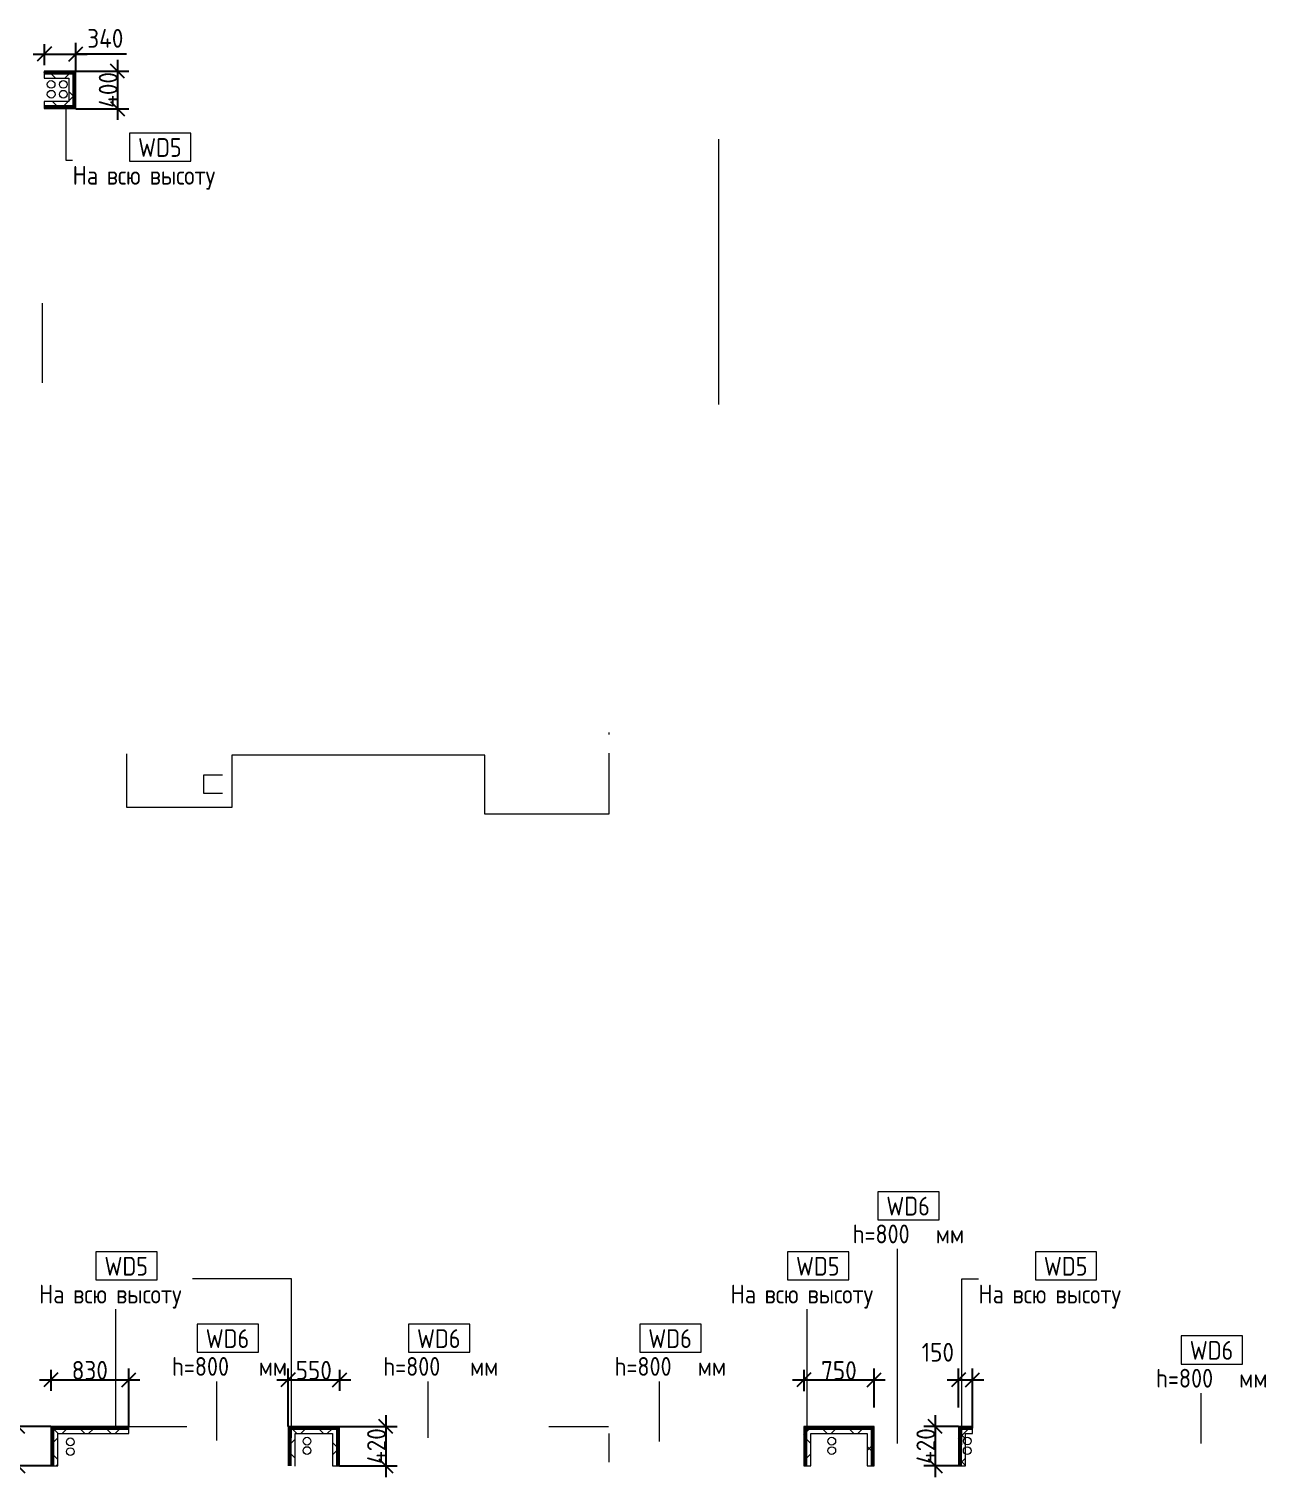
# Model space of a CAD drawing. Header units: millimetres. Extents: x -4029 to 232974, y -8553 to 104777.
# Drawn here: x 13662 to 26857, y 66519 to 81964 of the extents above; entities that cross this region are included whole.
import ezdxf

# ---------------------------------------------------------------- set-up
doc = ezdxf.new("R2010")
doc.units = ezdxf.units.MM
for name, color, linetype, lineweight in [('5.1) Перегародка WD6', 6, 'Continuous', 9), ('5.2) Перег WD5', 3, 'Continuous', 30), ('A-DETL', 7, 'Continuous', 9), ('A-WALL-IDEN', 7, 'Continuous', 9)]:
    doc.layers.add(name, color=color, linetype=linetype, lineweight=lineweight)
doc.layers.add('A-FLOR-1', color=7, linetype='Continuous', lineweight=9, true_color=0xaaaaaa)
doc.layers.add('I-WALL-2', color=7, linetype='Continuous', lineweight=9, true_color=0x008040)
doc.styles.add('GOST Common_1', font='', dxfattribs={"width": 0.9, "height": 200})
doc.styles.add('ISOCPEUR_1', font='isocpeur.ttf', dxfattribs={"width": 0.9, "height": 200})
doc.styles.get('GOST Common_1').set_extended_font_data('GOST Common')
doc.dimstyles.new('ISO-2_0_0_9К_Средний_округл2', dxfattribs={"dimscale": 304.8, "dimtxt": 199.196235, "dimasz": 0.492126, "dimexe": 0.393701, "dimexo": 0, "dimgap": 0, "dimtad": 1, "dimdec": 0, "dimrnd": 10, "dimzin": 0, "dimdsep": 46, "dimtxsty": 'ISOCPEUR_1', "dimblk1": 'OBLIQUE', "dimblk2": 'OBLIQUE', "dimsah": 1, "dimcen": 0.09, "dimdle": 0.393701, "dimazin": 0, "dimtfac": 1, "dimtdec": 4, "dimtix": 1, "dimtmove": 1, "dimatfit": 3, "dimfxl": 1, "dimtvp": 1, "dimtolj": 1, "dimtzin": 0, "dimarcsym": 2})
doc.dimstyles.new('ISO-2_0_0_9К_Средний_округл2_1', dxfattribs={"dimscale": 304.8, "dimtxt": 199.196235, "dimasz": 0.492126, "dimexe": 0.393701, "dimexo": 0, "dimgap": 0, "dimtad": 1, "dimdec": 0, "dimrnd": 10, "dimzin": 0, "dimdsep": 46, "dimtxsty": 'ISOCPEUR_1', "dimblk1": 'OBLIQUE', "dimblk2": 'OBLIQUE', "dimsah": 1, "dimcen": 0.09, "dimdle": 0.393701, "dimazin": 0, "dimtfac": 1, "dimtdec": 4, "dimtix": 1, "dimtmove": 0, "dimatfit": 3, "dimfxl": 1, "dimtvp": 1, "dimtolj": 1, "dimtzin": 0, "dimarcsym": 2})
pattern_1 = [(45, (7065.63, 66539.1), (-141.4214, 141.4214), []), (135, (7065.63, 66539.1), (-141.4214, -141.4214), [])]

# ---------------------------------------------------------------- blocks, each defined once
blk = doc.blocks.new('_Oblique')
at = {"color": 0, "linetype": 'ByBlock', "lineweight": -2}
blk.add_line((-0.5, -0.5), (0.5, 0.5), dxfattribs=at)
blk = doc.blocks.new('*D931')
at = {"layer": '5.1) Перегародка WD6', "color": 0, "lineweight": -2, "transparency": 16777216}
for p, q in [((23576, 67261), (23576, 67675)), ((23726, 67039), (23726, 67675)), ((23456, 67555), (23846, 67555))]:
    blk.add_line(p, q, dxfattribs=at)
at = {"layer": 'Defpoints', "color": 0, "transparency": 16777216}
for p in [(23726, 67555), (23576, 67261), (23726, 67039)]:
    blk.add_point(p, dxfattribs=at)
at = {"layer": '5.1) Перегародка WD6', "color": 0, "lineweight": -2, "transparency": 16777216, "xscale": 150, "yscale": 150, "zscale": 150, "rotation": 180}
blk.add_blockref('_Oblique', (23576, 67555), dxfattribs=at)
at = {"layer": '5.1) Перегародка WD6', "color": 0, "lineweight": -2, "transparency": 16777216, "xscale": 150, "yscale": 150, "zscale": 150}
blk.add_blockref('_Oblique', (23726, 67555), dxfattribs=at)
at = {"layer": '5.1) Перегародка WD6', "color": 0, "transparency": 16777216, "insert": (23184, 67950), "char_height": 200, "width": 413.72, "attachment_point": 1, "line_spacing_factor": 1.149209, "style": 'ISOCPEUR_1'}
blk.add_mtext('\\A1;150', dxfattribs=at)
blk = doc.blocks.new('*D932')
at = {"layer": '5.1) Перегародка WD6', "color": 0, "lineweight": -2, "transparency": 16777216}
for p, q in [((23576, 67059), (23208, 67059)), ((23328, 67179), (23328, 66519)), ((23576, 66639), (23208, 66639))]:
    blk.add_line(p, q, dxfattribs=at)
at = {"layer": 'Defpoints', "color": 0, "transparency": 16777216}
for p in [(23576, 67059), (23328, 66639), (23576, 66639)]:
    blk.add_point(p, dxfattribs=at)
at = {"layer": '5.1) Перегародка WD6', "color": 0, "lineweight": -2, "transparency": 16777216, "xscale": 150, "yscale": 150, "zscale": 150}
for p, rotation in [((23328, 67059), 90), ((23328, 66639), 270)]:
    blk.add_blockref('_Oblique', p, dxfattribs=dict(at, rotation=rotation))
at = {"layer": '5.1) Перегародка WD6', "color": 0, "transparency": 16777216, "insert": (23228, 66849), "char_height": 200, "width": 478.07, "attachment_point": 5, "rotation": 90, "style": 'ISOCPEUR_1'}
blk.add_mtext('\\A1;420', dxfattribs=at)
blk = doc.blocks.new('*D933')
at = {"layer": '5.1) Перегародка WD6', "color": 0, "lineweight": -2, "transparency": 16777216}
for p, q in [((21926, 67661), (21926, 67435)), ((22676, 67261), (22676, 67675)), ((21806, 67555), (22796, 67555))]:
    blk.add_line(p, q, dxfattribs=at)
at = {"layer": 'Defpoints', "color": 0, "transparency": 16777216}
for p in [(21926, 67661), (22676, 67555), (22676, 67261)]:
    blk.add_point(p, dxfattribs=at)
at = {"layer": '5.1) Перегародка WD6', "color": 0, "lineweight": -2, "transparency": 16777216, "xscale": 150, "yscale": 150, "zscale": 150, "rotation": 180}
blk.add_blockref('_Oblique', (21926, 67555), dxfattribs=at)
at = {"layer": '5.1) Перегародка WD6', "color": 0, "lineweight": -2, "transparency": 16777216, "xscale": 150, "yscale": 150, "zscale": 150}
blk.add_blockref('_Oblique', (22676, 67555), dxfattribs=at)
at = {"layer": '5.1) Перегародка WD6', "color": 0, "transparency": 16777216, "insert": (22301, 67655), "char_height": 200, "width": 455.09, "attachment_point": 5, "style": 'ISOCPEUR_1'}
blk.add_mtext('\\A1;750', dxfattribs=at)
blk = doc.blocks.new('*D934')
at = {"layer": '5.1) Перегародка WD6', "color": 0, "lineweight": -2, "transparency": 16777216}
for p, q in [((16425, 67059), (16425, 67677)), ((16976, 67663), (16976, 67437)), ((16305, 67557), (17096, 67557))]:
    blk.add_line(p, q, dxfattribs=at)
at = {"layer": 'Defpoints', "color": 0, "transparency": 16777216}
for p in [(16976, 67663), (16976, 67557), (16425, 67059)]:
    blk.add_point(p, dxfattribs=at)
at = {"layer": '5.1) Перегародка WD6', "color": 0, "lineweight": -2, "transparency": 16777216, "xscale": 150, "yscale": 150, "zscale": 150, "rotation": 180}
blk.add_blockref('_Oblique', (16425, 67557), dxfattribs=at)
at = {"layer": '5.1) Перегародка WD6', "color": 0, "lineweight": -2, "transparency": 16777216, "xscale": 150, "yscale": 150, "zscale": 150}
blk.add_blockref('_Oblique', (16976, 67557), dxfattribs=at)
at = {"layer": '5.1) Перегародка WD6', "color": 0, "transparency": 16777216, "insert": (16700, 67657), "char_height": 200, "width": 455.09, "attachment_point": 5, "style": 'ISOCPEUR_1'}
blk.add_mtext('\\A1;550', dxfattribs=at)
blk = doc.blocks.new('*D935')
at = {"layer": '5.1) Перегародка WD6', "color": 0, "lineweight": -2, "transparency": 16777216}
for p, q in [((16976, 67059), (17589, 67059)), ((17469, 67179), (17469, 66519)), ((16976, 66639), (17589, 66639))]:
    blk.add_line(p, q, dxfattribs=at)
at = {"layer": 'Defpoints', "color": 0, "transparency": 16777216}
for p in [(16976, 67059), (16976, 66639), (17469, 66639)]:
    blk.add_point(p, dxfattribs=at)
at = {"layer": '5.1) Перегародка WD6', "color": 0, "lineweight": -2, "transparency": 16777216, "xscale": 150, "yscale": 150, "zscale": 150}
for p, rotation in [((17469, 67059), 90), ((17469, 66639), 270)]:
    blk.add_blockref('_Oblique', p, dxfattribs=dict(at, rotation=rotation))
at = {"layer": '5.1) Перегародка WD6', "color": 0, "transparency": 16777216, "insert": (17369, 66849), "char_height": 200, "width": 478.07, "attachment_point": 5, "rotation": 90, "style": 'ISOCPEUR_1'}
blk.add_mtext('\\A1;420', dxfattribs=at)
blk = doc.blocks.new('*D936')
at = {"layer": '5.1) Перегародка WD6', "color": 0, "lineweight": -2, "transparency": 16777216}
for p, q in [((13896, 67663), (13896, 67437)), ((14726, 67059), (14726, 67677)), ((13776, 67557), (14846, 67557))]:
    blk.add_line(p, q, dxfattribs=at)
at = {"layer": 'Defpoints', "color": 0, "transparency": 16777216}
for p in [(13896, 67663), (14726, 67557), (14726, 67059)]:
    blk.add_point(p, dxfattribs=at)
at = {"layer": '5.1) Перегародка WD6', "color": 0, "lineweight": -2, "transparency": 16777216, "xscale": 150, "yscale": 150, "zscale": 150, "rotation": 180}
blk.add_blockref('_Oblique', (13896, 67557), dxfattribs=at)
at = {"layer": '5.1) Перегародка WD6', "color": 0, "lineweight": -2, "transparency": 16777216, "xscale": 150, "yscale": 150, "zscale": 150}
blk.add_blockref('_Oblique', (14726, 67557), dxfattribs=at)
at = {"layer": '5.1) Перегародка WD6', "color": 0, "transparency": 16777216, "insert": (14311, 67657), "char_height": 200, "width": 455.09, "attachment_point": 5, "style": 'ISOCPEUR_1'}
blk.add_mtext('\\A1;830', dxfattribs=at)
blk = doc.blocks.new('*D937')
at = {"layer": '5.1) Перегародка WD6', "color": 0, "lineweight": -2, "transparency": 16777216}
for p, q in [((13896, 67059), (13423, 67059)), ((13543, 66519), (13543, 67179)), ((13896, 66639), (13423, 66639))]:
    blk.add_line(p, q, dxfattribs=at)
at = {"layer": 'Defpoints', "color": 0, "transparency": 16777216}
for p in [(13543, 67059), (13896, 67059), (13896, 66639)]:
    blk.add_point(p, dxfattribs=at)
at = {"layer": '5.1) Перегародка WD6', "color": 0, "lineweight": -2, "transparency": 16777216, "xscale": 150, "yscale": 150, "zscale": 150}
for p, rotation in [((13543, 67059), 90), ((13543, 66639), 270)]:
    blk.add_blockref('_Oblique', p, dxfattribs=dict(at, rotation=rotation))
at = {"layer": '5.1) Перегародка WD6', "color": 0, "transparency": 16777216, "insert": (13443, 66849), "char_height": 200, "width": 478.07, "attachment_point": 5, "rotation": 90, "style": 'ISOCPEUR_1'}
blk.add_mtext('\\A1;420', dxfattribs=at)
blk = doc.blocks.new('М_стена2 - Типоразмер-30678229-План монтажа стен и перегородок 1 этажа в осях 1-12')
at = {"layer": 'A-WALL-IDEN'}
for p, q in [((3.26, 1.52), (-3.27, 1.52)), ((-3.27, 1.52), (-3.27, -1.48)), ((3.26, -1.48), (3.26, 1.52)), ((-3.27, -1.48), (3.26, -1.48))]:
    blk.add_line(p, q, dxfattribs=at)
blk = doc.blocks.new('*D899')
at = {"layer": '5.1) Перегародка WD6', "color": 0, "lineweight": -2, "transparency": 16777216}
for p, q in [((13826, 81803), (13826, 81577)), ((14163, 81514), (14163, 81817)), ((13706, 81697), (14283, 81697)), ((14703, 81697), (14163, 81697))]:
    blk.add_line(p, q, dxfattribs=at)
at = {"layer": 'Defpoints', "color": 0, "transparency": 16777216}
for p in [(13826, 81803), (14163, 81697), (14163, 81514)]:
    blk.add_point(p, dxfattribs=at)
at = {"layer": '5.1) Перегародка WD6', "color": 0, "lineweight": -2, "transparency": 16777216, "xscale": 150, "yscale": 150, "zscale": 150, "rotation": 180}
blk.add_blockref('_Oblique', (13826, 81697), dxfattribs=at)
at = {"layer": '5.1) Перегародка WD6', "color": 0, "lineweight": -2, "transparency": 16777216, "xscale": 150, "yscale": 150, "zscale": 150}
blk.add_blockref('_Oblique', (14163, 81697), dxfattribs=at)
at = {"layer": '5.1) Перегародка WD6', "color": 0, "transparency": 16777216, "insert": (14284, 81964), "char_height": 200, "width": 478.07, "attachment_point": 1, "line_spacing_factor": 1.149209, "style": 'ISOCPEUR_1'}
blk.add_mtext('\\A1;340', dxfattribs=at)
blk = doc.blocks.new('*D900')
at = {"layer": '5.1) Перегародка WD6', "color": 0, "lineweight": -2, "transparency": 16777216}
for p, q in [((14607, 81634), (14607, 80994)), ((14163, 81514), (14727, 81514)), ((14163, 81114), (14727, 81114))]:
    blk.add_line(p, q, dxfattribs=at)
at = {"layer": 'Defpoints', "color": 0, "transparency": 16777216}
for p in [(14163, 81514), (14163, 81114), (14607, 81114)]:
    blk.add_point(p, dxfattribs=at)
at = {"layer": '5.1) Перегародка WD6', "color": 0, "lineweight": -2, "transparency": 16777216, "xscale": 150, "yscale": 150, "zscale": 150}
for p, rotation in [((14607, 81514), 90), ((14607, 81114), 270)]:
    blk.add_blockref('_Oblique', p, dxfattribs=dict(at, rotation=rotation))
at = {"layer": '5.1) Перегародка WD6', "color": 0, "transparency": 16777216, "insert": (14507, 81314), "char_height": 200, "width": 478.07, "attachment_point": 5, "rotation": 90, "style": 'ISOCPEUR_1'}
blk.add_mtext('\\A1;400', dxfattribs=at)

msp = doc.modelspace()

# ---------------------------------------------------------------- hatches: boundary and pattern name
at = {"layer": 'I-WALL-2'}
h = msp.add_hatch(dxfattribs=at)
h.set_pattern_fill('FP_104', color=256, style=0, pattern_type=2)
h.set_pattern_definition(pattern_1)
h.paths.add_polyline_path([(14150.6258, 81501.5977), (14163.1258, 81501.5977), (14163.1258, 81514.0977), (13825.6258, 81514.0977), (13825.6258, 81501.5977), (14138.1258, 81501.5977)])
h = msp.add_hatch(dxfattribs=at)
h.set_pattern_fill('FP_104', color=256, style=0, pattern_type=2)
h.set_pattern_definition(pattern_1)
h.paths.add_polyline_path([(14150.6258, 81489.0977), (14150.6258, 81501.5977), (13825.6258, 81501.5977), (13825.6258, 81489.0977), (14138.1258, 81489.0977)])
h = msp.add_hatch(dxfattribs=at)
h.set_pattern_fill('FP_104', color=256, style=0, pattern_type=2)
h.set_pattern_definition(pattern_1)
h.paths.add_polyline_path([(13825.6258, 81439.0977), (14138.1258, 81439.0977), (14138.1258, 81489.0977), (13825.6258, 81489.0977)])
h = msp.add_hatch(dxfattribs=at)
h.set_pattern_fill('FP_104', color=256, style=0, pattern_type=2)
h.set_pattern_definition(pattern_1)
h.paths.add_polyline_path([(14088.1258, 81189.0977), (14138.1258, 81189.0977), (14138.1258, 81439.0977), (14088.1258, 81439.0977), (14088.1258, 81372.0941)])
h = msp.add_hatch(dxfattribs=at)
h.set_pattern_fill('FP_104', color=256, style=0, pattern_type=2)
h.set_pattern_definition(pattern_1)
h.paths.add_polyline_path([(14138.1258, 81139.0977), (14150.6258, 81139.0977), (14150.6258, 81489.0977), (14138.1258, 81489.0977), (14138.1258, 81151.5977)])
h = msp.add_hatch(dxfattribs=at)
h.set_pattern_fill('FP_104', color=256, style=0, pattern_type=2)
h.set_pattern_definition(pattern_1)
h.paths.add_polyline_path([(14163.1258, 81126.5977), (14163.1258, 81501.5977), (14150.6258, 81501.5977), (14150.6258, 81126.5977)])
h = msp.add_hatch(dxfattribs=at)
h.set_pattern_fill('FP_104', color=256, style=0, pattern_type=2)
h.set_pattern_definition(pattern_1)
h.paths.add_polyline_path([(14163.1258, 81114.0977), (14163.1258, 81126.5977), (13825.6258, 81126.5977), (13825.6257, 81114.0977)])
h = msp.add_hatch(dxfattribs=at)
h.set_pattern_fill('FP_104', color=256, style=0, pattern_type=2)
h.set_pattern_definition(pattern_1)
h.paths.add_polyline_path([(13825.6258, 81139.0977), (14138.1258, 81139.0977), (14138.1258, 81189.0977), (13825.6258, 81189.0977), (13825.6258, 81151.5977)])
h = msp.add_hatch(dxfattribs=at)
h.set_pattern_fill('FP_104', color=256, style=0, pattern_type=2)
h.set_pattern_definition(pattern_1)
h.paths.add_polyline_path([(13825.6258, 81126.5977), (14150.6258, 81126.5977), (14150.6258, 81139.0977), (13825.6258, 81139.0977)])
h = msp.add_hatch(dxfattribs=at)
h.set_pattern_fill('FP_104', color=256, style=0, pattern_type=2)
h.set_pattern_definition(pattern_1)
h.paths.add_polyline_path([(13895.6257, 66639.0977), (13908.1257, 66639.0977), (13908.1257, 67059.0977), (13895.6257, 67059.0977), (13895.6257, 66659.0977)])
h = msp.add_hatch(dxfattribs=at)
h.set_pattern_fill('FP_104', color=256, style=0, pattern_type=2)
h.set_pattern_definition(pattern_1)
h.paths.add_polyline_path([(13908.1257, 67046.5977), (14725.6256, 67046.5977), (14725.6256, 67059.0977), (13908.1257, 67059.0977)])
h = msp.add_hatch(dxfattribs=at)
h.set_pattern_fill('FP_104', color=256, style=0, pattern_type=2)
h.set_pattern_definition(pattern_1)
h.paths.add_polyline_path([(13908.1257, 66639.0977), (13920.6257, 66639.0977), (13920.6257, 67046.5977), (13908.1257, 67046.5977), (13908.1257, 66659.0977)])
h = msp.add_hatch(dxfattribs=at)
h.set_pattern_fill('FP_104', color=256, style=0, pattern_type=2)
h.set_pattern_definition(pattern_1)
h.paths.add_polyline_path([(13970.6257, 67034.0977), (14725.6256, 67034.0977), (14725.6256, 67046.5977), (13920.6257, 67045.7699), (13920.6257, 67034.0977)])
h = msp.add_hatch(dxfattribs=at)
h.set_pattern_fill('FP_104', color=256, style=0, pattern_type=2)
h.set_pattern_definition(pattern_1)
h.paths.add_polyline_path([(13920.6257, 66639.0977), (13970.6257, 66639.0977), (13970.6257, 67034.0977), (13920.6257, 67034.0977), (13920.6257, 66659.0977)])
h = msp.add_hatch(dxfattribs=at)
h.set_pattern_fill('FP_104', color=256, style=0, pattern_type=2)
h.set_pattern_definition(pattern_1)
h.paths.add_polyline_path([(14725.6256, 66984.0977), (14725.6256, 67034.0977), (13970.6257, 67034.0977), (13970.6257, 66984.0977), (14724.3417, 66984.0977)])
h = msp.add_hatch(dxfattribs=at)
h.set_pattern_fill('FP_104', color=256, style=0, pattern_type=2)
h.set_pattern_definition(pattern_1)
h.paths.add_polyline_path([(16963.1257, 67046.5977), (16963.1257, 67059.0977), (16425.3691, 67059.0977), (16425.3691, 67046.5977), (16950.6257, 67046.5977)])
h = msp.add_hatch(dxfattribs=at)
h.set_pattern_fill('FP_104', color=256, style=0, pattern_type=2)
h.set_pattern_definition(pattern_1)
h.paths.add_polyline_path([(16437.8691, 66639.0977), (16437.8691, 67046.5977), (16425.3691, 67046.5977), (16425.3691, 66639.0977)])
h = msp.add_hatch(dxfattribs=at)
h.set_pattern_fill('FP_104', color=256, style=0, pattern_type=2)
h.set_pattern_definition(pattern_1)
h.paths.add_polyline_path([(16437.8691, 67034.0977), (16950.6257, 67034.0977), (16950.6257, 67046.5977), (16437.8691, 67046.5977)])
h = msp.add_hatch(dxfattribs=at)
h.set_pattern_fill('FP_104', color=256, style=0, pattern_type=2)
h.set_pattern_definition(pattern_1)
h.paths.add_polyline_path([(16450.3691, 66639.0977), (16450.3691, 67034.0977), (16437.8691, 67033.7507), (16437.8691, 66639.0977)])
h = msp.add_hatch(dxfattribs=at)
h.set_pattern_fill('FP_104', color=256, style=0, pattern_type=2)
h.set_pattern_definition(pattern_1)
h.paths.add_polyline_path([(16900.6257, 66984.0977), (16900.6257, 67034.0977), (16450.3691, 67034.0977), (16450.3691, 66984.0977), (16742.2571, 66984.0977)])
h = msp.add_hatch(dxfattribs=at)
h.set_pattern_fill('FP_104', color=256, style=0, pattern_type=2)
h.set_pattern_definition(pattern_1)
h.paths.add_polyline_path([(16950.6257, 66639.0977), (16950.6257, 67034.0977), (16900.6257, 67034.0977), (16900.6257, 66639.0977)])
h = msp.add_hatch(dxfattribs=at)
h.set_pattern_fill('FP_104', color=256, style=0, pattern_type=2)
h.set_pattern_definition(pattern_1)
h.paths.add_polyline_path([(16963.1257, 66639.0977), (16963.1257, 67046.5977), (16950.6257, 67046.5977), (16950.6257, 66639.0977)])
h = msp.add_hatch(dxfattribs=at)
h.set_pattern_fill('FP_104', color=256, style=0, pattern_type=2)
h.set_pattern_definition(pattern_1)
h.paths.add_polyline_path([(16975.6257, 66639.0977), (16975.6257, 67059.0977), (16963.1257, 67059.0977), (16963.1257, 66639.0977)])
h = msp.add_hatch(dxfattribs=at)
h.set_pattern_fill('FP_104', color=256, style=0, pattern_type=2)
h.set_pattern_definition(pattern_1)
h.paths.add_polyline_path([(21925.6256, 66639.0977), (21938.1256, 66639.0977), (21938.1256, 67059.0977), (21925.6256, 67059.0977), (21925.6256, 66659.0977)])
h = msp.add_hatch(dxfattribs=at)
h.set_pattern_fill('FP_104', color=256, style=0, pattern_type=2)
h.set_pattern_definition(pattern_1)
h.paths.add_polyline_path([(22000.6256, 67046.5977), (22675.6256, 67046.5977), (22675.6256, 67059.0977), (21938.1256, 67059.0977), (21938.1256, 67046.5977), (21950.6256, 67046.5977)])
h = msp.add_hatch(dxfattribs=at)
h.set_pattern_fill('FP_104', color=256, style=0, pattern_type=2)
h.set_pattern_definition(pattern_1)
h.paths.add_polyline_path([(21938.1256, 66639.0977), (21950.6256, 66639.0977), (21950.6256, 67046.5977), (21938.1256, 67046.5977), (21938.1256, 66659.0977)])
h = msp.add_hatch(dxfattribs=at)
h.set_pattern_fill('FP_104', color=256, style=0, pattern_type=2)
h.set_pattern_definition(pattern_1)
h.paths.add_polyline_path([(22663.1256, 67034.0977), (22663.1256, 67046.5977), (21950.6256, 67046.5977), (21950.6256, 67034.0977), (22650.6256, 67034.0977)])
h = msp.add_hatch(dxfattribs=at)
h.set_pattern_fill('FP_104', color=256, style=0, pattern_type=2)
h.set_pattern_definition(pattern_1)
h.paths.add_polyline_path([(21950.6256, 66639.0977), (22000.6256, 66639.0977), (22000.6256, 67034.0977), (21950.6256, 67034.0977), (21950.6256, 66659.0977)])
h = msp.add_hatch(dxfattribs=at)
h.set_pattern_fill('FP_104', color=256, style=0, pattern_type=2)
h.set_pattern_definition(pattern_1)
h.paths.add_polyline_path([(22000.6256, 66984.0977), (22650.6256, 66984.0977), (22650.6256, 67034.0977), (22000.6256, 67034.0977)])
h = msp.add_hatch(dxfattribs=at)
h.set_pattern_fill('FP_104', color=256, style=0, pattern_type=2)
h.set_pattern_definition(pattern_1)
h.paths.add_polyline_path([(22663.1256, 66639.0977), (22663.1256, 67034.0977), (22650.6256, 67034.0977), (22650.6256, 66639.0977)])
h = msp.add_hatch(dxfattribs=at)
h.set_pattern_fill('FP_104', color=256, style=0, pattern_type=2)
h.set_pattern_definition(pattern_1)
h.paths.add_polyline_path([(22675.6256, 66639.0977), (22675.6256, 67046.5977), (22663.1256, 67046.5977), (22663.1256, 66639.0977)])
h = msp.add_hatch(dxfattribs=at)
h.set_pattern_fill('FP_104', color=256, style=0, pattern_type=2)
h.set_pattern_definition(pattern_1)
h.paths.add_polyline_path([(23586.5347, 66639.0977), (23588.1256, 66639.0977), (23588.1256, 67059.0977), (23575.6256, 67059.0977), (23575.6256, 66639.0977)])
h = msp.add_hatch(dxfattribs=at)
h.set_pattern_fill('FP_104', color=256, style=0, pattern_type=2)
h.set_pattern_definition(pattern_1)
h.paths.add_polyline_path([(23600.6256, 67046.5977), (23725.6256, 67046.5977), (23725.6256, 67059.0977), (23588.1256, 67059.0977), (23588.1256, 67046.5977)])
h = msp.add_hatch(dxfattribs=at)
h.set_pattern_fill('FP_104', color=256, style=0, pattern_type=2)
h.set_pattern_definition(pattern_1)
h.paths.add_polyline_path([(23588.1256, 66639.0977), (23600.6256, 66639.0977), (23600.6256, 67046.5977), (23588.1256, 67046.5977), (23588.1256, 66659.0977)])
h = msp.add_hatch(dxfattribs=at)
h.set_pattern_fill('FP_104', color=256, style=0, pattern_type=2)
h.set_pattern_definition(pattern_1)
h.paths.add_polyline_path([(23636.8015, 67034.0977), (23725.6256, 67034.0977), (23725.6256, 67046.5977), (23600.6256, 67046.5977), (23600.6256, 67034.0977)])
h = msp.add_hatch(dxfattribs=at)
h.set_pattern_fill('FP_104', color=256, style=0, pattern_type=2)
h.set_pattern_definition(pattern_1)
h.paths.add_polyline_path([(23602.8983, 66639.0977), (23650.6256, 66639.0977), (23650.6256, 67034.0977), (23600.6256, 67034.0977), (23600.6256, 66639.0977)])
h = msp.add_hatch(dxfattribs=at)
h.set_pattern_fill('FP_104', color=256, style=0, pattern_type=2)
h.set_pattern_definition(pattern_1)
h.paths.add_polyline_path([(23725.6256, 66984.0977), (23725.6256, 67034.0977), (23650.6256, 67034.0977), (23650.6256, 66984.0977)])
h = msp.add_hatch(dxfattribs=at)
h.set_pattern_fill('FP_104', color=256, style=0, pattern_type=2)
h.set_pattern_definition(pattern_1)
h.paths.add_polyline_path([(16500.3691, 66639.0977), (16500.3691, 66984.0977), (16450.3691, 66984.0977), (16450.3691, 66639.0977)])
h = msp.add_hatch(dxfattribs=at)
h.set_pattern_fill('FP_104', color=256, style=0, pattern_type=2)
h.set_pattern_definition(pattern_1)
h.paths.add_polyline_path([(22650.6256, 66639.0977), (22650.6256, 66984.0977), (22600.6256, 66984.0977), (22600.6256, 66639.0977)])

# ---------------------------------------------------------------- linework, layer by layer
at = {"layer": '5.1) Перегародка WD6', "color": 18, "true_color": 0x000000}
for p, q in [((14056.6371, 81152.6332), (14056.6371, 80564.0639)), ((14056.6371, 80564.0639), (14127.5335, 80564.0639)), ((22926.5054, 66875.661), (22926.5054, 68951.9764)), ((16462.8691, 68631.5256), (15405.9147, 68631.5256)), ((16462.8691, 66938.0167), (16462.8691, 68631.5256)), ((23613.1256, 68631.5256), (23788.4561, 68631.5256)), ((23613.1256, 66864.2517), (23613.1256, 68631.5256)), ((14587.3647, 67021.5977), (14587.3647, 68311.0748)), ((14587.3647, 67021.5977), (14587.3647, 68311.0748)), ((21963.1256, 67021.5977), (21963.1256, 68311.0748)), ((15667.1605, 66908.5605), (15667.1605, 67539.1909)), ((17920.737, 66936.3824), (17920.737, 67539.1909)), ((20387.615, 66899.2865), (20387.615, 67539.1909)), ((26163.1235, 66875.661), (26163.1235, 67413.5517))]:
    msp.add_line(p, q, dxfattribs=at)
at = {"layer": '5.2) Перег WD5'}
for p, q in [((14150.6258, 81501.5977), (13825.6258, 81501.5977)), ((14138.1258, 81489.0977), (13825.6258, 81489.0977)), ((14138.1258, 81139.0977), (14138.1258, 81489.0977)), ((14150.6258, 81126.5977), (14150.6258, 81501.5977)), ((13825.6257, 81139.0977), (14138.1258, 81139.0977)), ((13825.6257, 81126.5977), (14150.6258, 81126.5977)), ((13908.1257, 66639.0977), (13908.1257, 67046.5977)), ((14725.6256, 67046.5977), (13908.1257, 67046.5977)), ((13920.6257, 66639.0977), (13920.6257, 67034.0977)), ((14725.6256, 67034.0977), (13920.6257, 67034.0977)), ((16437.8691, 67046.5977), (16963.1257, 67046.5977)), ((16437.8691, 66639.0977), (16437.8691, 67046.5977)), ((16450.3691, 67034.0977), (16950.6257, 67034.0977)), ((16450.3691, 66639.0977), (16450.3691, 67034.0977)), ((16950.6257, 67034.0977), (16950.6257, 66639.0977)), ((16963.1257, 67046.5977), (16963.1257, 66639.0977)), ((21938.1256, 67046.5977), (21938.1256, 66639.0977)), ((22663.1256, 67046.5977), (21938.1256, 67046.5977)), ((21950.6256, 67034.0977), (21950.6256, 66639.0977)), ((22650.6256, 67034.0977), (21950.6256, 67034.0977)), ((22650.6256, 66639.0977), (22650.6256, 67034.0977)), ((22663.1256, 66639.0977), (22663.1256, 67046.5977)), ((23588.1256, 67046.5977), (23588.1256, 66639.0977)), ((23725.6256, 67046.5977), (23588.1256, 67046.5977)), ((23600.6256, 67034.0977), (23600.6256, 66639.0977)), ((23725.6256, 67034.0977), (23600.6256, 67034.0977))]:
    msp.add_line(p, q, dxfattribs=at)
at = {"layer": 'A-DETL'}
for centre in [(13898.7236, 81372.3362), (14028.7236, 81372.3362), (13899.0488, 81268.5092), (14029.0488, 81268.5092), (14102.9044, 66894.5508), (16628.122, 66901.7135), (22225.019, 66901.6984), (23671.0844, 66902.6533), (14103.2295, 66790.7238), (16628.122, 66801.7135), (22225.019, 66801.6984), (23669.076, 66799.8447)]:
    msp.add_circle(centre, 41, dxfattribs=at)
at = {"layer": 'A-FLOR-1'}
for p, q in [((21015.6256, 80789.0977), (21015.6256, 77959.0977)), ((13805.6257, 78189.0977), (13805.6257, 79039.0977)), ((19845.6256, 74459.0977), (19845.6256, 74439.0977)), ((14705.6256, 73659.0977), (14705.6256, 74232.0977)), ((18525.6256, 74219.0977), (15825.6256, 74219.0977)), ((15825.6256, 74219.0977), (15825.6256, 73659.0977)), ((18525.6256, 73589.0977), (18525.6256, 74219.0977)), ((19845.6256, 74239.0977), (19845.6256, 73589.0977)), ((15525.6256, 74009.0977), (15725.6256, 74009.0977)), ((15525.6256, 73809.0977), (15525.6256, 74009.0977)), ((15725.6256, 73809.0977), (15525.6256, 73809.0977)), ((15825.6256, 73659.0977), (14705.6256, 73659.0977)), ((19845.6256, 73589.0977), (18525.6256, 73589.0977)), ((14725.6256, 67059.0977), (15345.3691, 67059.0977)), ((19205.6256, 67059.0977), (19844.1986, 67059.0977)), ((19845.6256, 66984.0977), (19845.6256, 66679.0977))]:
    msp.add_line(p, q, dxfattribs=at)
at = {"layer": 'I-WALL-2'}
for p, q in [((14163.1258, 81514.0977), (13825.6258, 81514.0977)), ((13825.6258, 81514.0977), (13825.6258, 81439.0977)), ((13825.6258, 81439.0977), (14088.1258, 81439.0977)), ((14088.1258, 81439.0977), (14088.1258, 81189.0977)), ((14163.1258, 81114.0977), (14163.1258, 81514.0977)), ((14088.1258, 81189.0977), (13825.6257, 81189.0977)), ((13825.6257, 81189.0977), (13825.6257, 81114.0977)), ((13825.6257, 81114.0977), (14163.1258, 81114.0977)), ((13895.6257, 67059.0977), (13895.6257, 66639.0977)), ((14725.6256, 67059.0977), (13895.6257, 67059.0977)), ((14725.6256, 66984.0977), (14725.6256, 67059.0977)), ((16975.6257, 67059.0977), (16425.3691, 67059.0977)), ((16425.3691, 67059.0977), (16425.3691, 66639.0977)), ((16975.6257, 66639.0977), (16975.6257, 67059.0977)), ((21925.6256, 67059.0977), (21925.6256, 66639.0977)), ((22675.6256, 67059.0977), (21925.6256, 67059.0977)), ((22675.6256, 66639.0977), (22675.6256, 67059.0977)), ((23575.6256, 67059.0977), (23575.6256, 66639.0977)), ((23725.6256, 67059.0977), (23575.6256, 67059.0977)), ((23725.6256, 66984.0977), (23725.6256, 67059.0977)), ((13970.6257, 66639.0977), (13970.6257, 66984.0977)), ((13970.6257, 66984.0977), (14725.6256, 66984.0977)), ((16500.3691, 66984.0977), (16900.6257, 66984.0977)), ((16500.3691, 66639.0977), (16500.3691, 66984.0977)), ((16900.6257, 66984.0977), (16900.6257, 66639.0977)), ((22000.6256, 66639.0977), (22000.6256, 66984.0977)), ((22000.6256, 66984.0977), (22600.6256, 66984.0977)), ((22600.6256, 66984.0977), (22600.6256, 66639.0977)), ((23650.6256, 66639.0977), (23650.6256, 66984.0977)), ((23650.6256, 66984.0977), (23725.6256, 66984.0977)), ((13895.6257, 66639.0977), (13970.6257, 66639.0977)), ((16900.6257, 66639.0977), (16975.6257, 66639.0977)), ((21925.6256, 66639.0977), (22000.6256, 66639.0977)), ((22600.6256, 66639.0977), (22675.6256, 66639.0977)), ((23575.6256, 66639.0977), (23650.6256, 66639.0977))]:
    msp.add_line(p, q, dxfattribs=at)

# ---------------------------------------------------------------- block references
at = {"layer": '5.1) Перегародка WD6', "color": 18, "true_color": 0x000000, "xscale": 99.99999999999993, "yscale": 99.99999999999993, "zscale": 99.99999999999993}
for p in [(15062.6915, 80702.0606), (23043.1134, 69410.4239), (14703.9727, 68769.5223), (22079.7336, 68769.5223), (24723.6141, 68769.5223), (15783.7685, 67997.6384), (18037.345, 67997.6384), (20504.223, 67997.6384), (26279.7315, 67871.9992)]:
    msp.add_blockref('М_стена2 - Типоразмер-30678229-План монтажа стен и перегородок 1 этажа в осях 1-12', p, dxfattribs=at)

# ---------------------------------------------------------------- texts
at = {"layer": '5.1) Перегародка WD6', "color": 18, "true_color": 0x000000, "char_height": 200, "attachment_point": 1, "style": 'GOST Common_1'}
for s, insert, width in [('WD5', (14826.202, 80800.0876), 584.430187), ('На', (14127.5335, 80503.186), 360.759375), ('\\fGOST Common|b0|i0|c204|p34|;\\W.9; ', (14425.1898, 80503.186), 79.367062), ('\\fGOST Common|b0|i0|c204|p34|;\\W.9; ', (14883.5804, 80503.186), 79.367062), ('всю', (14490.6741, 80503.186), 476.202375), ('высоту', (14949.0648, 80503.186), 981.2655), ('WD6', (22806.6239, 69508.451), 584.430187), ('h=800', (22447.2554, 69211.5494), 793.670625), ('мм', (23333.5432, 69211.5494), 360.759375), ('WD5', (14467.4831, 68867.5494), 584.430187), ('WD5', (21843.2441, 68867.5494), 584.430187), ('WD5', (24487.1246, 68867.5494), 584.430187), ('На', (13768.8147, 68570.6477), 360.759375), ('\\fGOST Common|b0|i0|c204|p34|;\\W.9; ', (14066.4709, 68570.6477), 79.367062), ('всю', (14131.9553, 68570.6477), 476.202375), ('\\fGOST Common|b0|i0|c204|p34|;\\W.9; ', (14524.8616, 68570.6477), 79.367062), ('высоту', (14590.3459, 68570.6477), 981.2655), ('На', (21144.5756, 68570.6477), 360.759375), ('\\fGOST Common|b0|i0|c204|p34|;\\W.9; ', (21442.2319, 68570.6477), 79.367062), ('всю', (21507.7162, 68570.6477), 476.202375), ('\\fGOST Common|b0|i0|c204|p34|;\\W.9; ', (21900.6225, 68570.6477), 79.367062), ('высоту', (21966.1069, 68570.6477), 981.2655), ('На', (23788.4561, 68570.6477), 360.759375), ('\\fGOST Common|b0|i0|c204|p34|;\\W.9; ', (24086.1124, 68570.6477), 79.367062), ('всю', (24151.5968, 68570.6477), 476.202375), ('\\fGOST Common|b0|i0|c204|p34|;\\W.9; ', (24544.503, 68570.6477), 79.367062), ('высоту', (24609.9874, 68570.6477), 981.2655), ('WD6', (15547.279, 68095.6654), 584.430187), ('WD6', (17800.8555, 68095.6654), 584.430187), ('WD6', (20267.7335, 68095.6654), 584.430187), ('WD6', (26043.242, 67970.0262), 584.430187), ('h=800', (15187.9105, 67798.7638), 793.670625), ('мм', (16112.2159, 67798.7638), 360.759375), ('h=800', (17441.487, 67798.7638), 793.670625), ('мм', (18365.7924, 67798.7638), 360.759375), ('h=800', (19908.365, 67798.7638), 793.670625), ('мм', (20794.6528, 67798.7638), 360.759375), ('h=800', (25683.8735, 67673.1246), 793.670625), ('мм', (26570.1613, 67673.1246), 360.759375)]:
    msp.add_mtext(s, dxfattribs=dict(at, insert=insert, width=width))

# ---------------------------------------------------------------- dimensions: what is measured, and where the dimension line sits
at = {"layer": '5.1) Перегародка WD6', "color": 18, "true_color": 0x000000}
for base, p1, p2, override, picture, middle in [((14163.1257507317, 81696.8512422423), (13825.6257507317, 81802.9172594203), (14163.1257507317, 81514.0976720343), {"dimpost": '<>', "dimfxl": 444.21054}, '*D899', (14522.9644591459, 81824.8090581896)), ((23725.6256, 67555.001), (23575.6256, 67261.0977), (23725.6256, 67039.0977), {"dimpost": '<>', "dimfxl": 267.925361}, '*D931', (23391.2382, 67682.9588))]:
    dim = msp.add_linear_dim(base=base, p1=p1, p2=p2, dimstyle='ISO-2_0_0_9К_Средний_округл2', override=override, dxfattribs=at)
    dim.commit()
    dim.dimension.update_dxf_attribs({"geometry": picture, "text_midpoint": middle, "dimtype": 160})
for base, p1, p2, override, picture, middle in [((14607.4241, 81114.0977), (14163.1258, 81514.0977), (14163.1258, 81114.0977), {"dimpost": '<>', "dimfxl": 400}, '*D900', (14507.4241, 81314.0977)), ((13543.0149, 67059.0977), (13895.6257, 66639.0977), (13895.6257, 67059.0977), {"dimpost": '<>', "dimfxl": 420}, '*D937', (13443.0149, 66849.0977)), ((17468.5206, 66639.0977), (16975.6257, 67059.0977), (16975.6257, 66639.0977), {"dimpost": '<>', "dimfxl": 420}, '*D935', (17368.5206, 66849.0977)), ((23328.4539, 66639.0977), (23575.6256, 67059.0977), (23575.6256, 66639.0977), {"dimpost": '<>', "dimfxl": 420}, '*D932', (23228.4539, 66849.0977))]:
    dim = msp.add_linear_dim(base=base, p1=p1, p2=p2, angle=90, dimstyle='ISO-2_0_0_9К_Средний_округл2_1', override=override, dxfattribs=at)
    dim.commit()
    dim.dimension.update_dxf_attribs({"geometry": picture, "text_midpoint": middle})
for base, p1, p2, override, picture, middle in [((14725.6256, 67556.7763), (13895.6257, 67662.8423), (14725.6256, 67059.0977), {"dimpost": '<>', "dimfxl": 1026.356407}, '*D936', (14310.6257, 67656.7763)), ((16975.6257, 67556.7763), (16425.3691, 67059.0977), (16975.6257, 67662.8423), {"dimpost": '<>', "dimfxl": 816.878158}, '*D934', (16700.4974, 67656.7763)), ((22675.6256, 67555.001), (21925.6256, 67661.067), (22675.6256, 67261.0977), {"dimpost": '<>', "dimfxl": 849.98556}, '*D933', (22300.6256, 67655.001))]:
    dim = msp.add_linear_dim(base=base, p1=p1, p2=p2, dimstyle='ISO-2_0_0_9К_Средний_округл2_1', override=override, dxfattribs=at)
    dim.commit()
    dim.dimension.update_dxf_attribs({"geometry": picture, "text_midpoint": middle})

doc.saveas('drawing.dxf')
